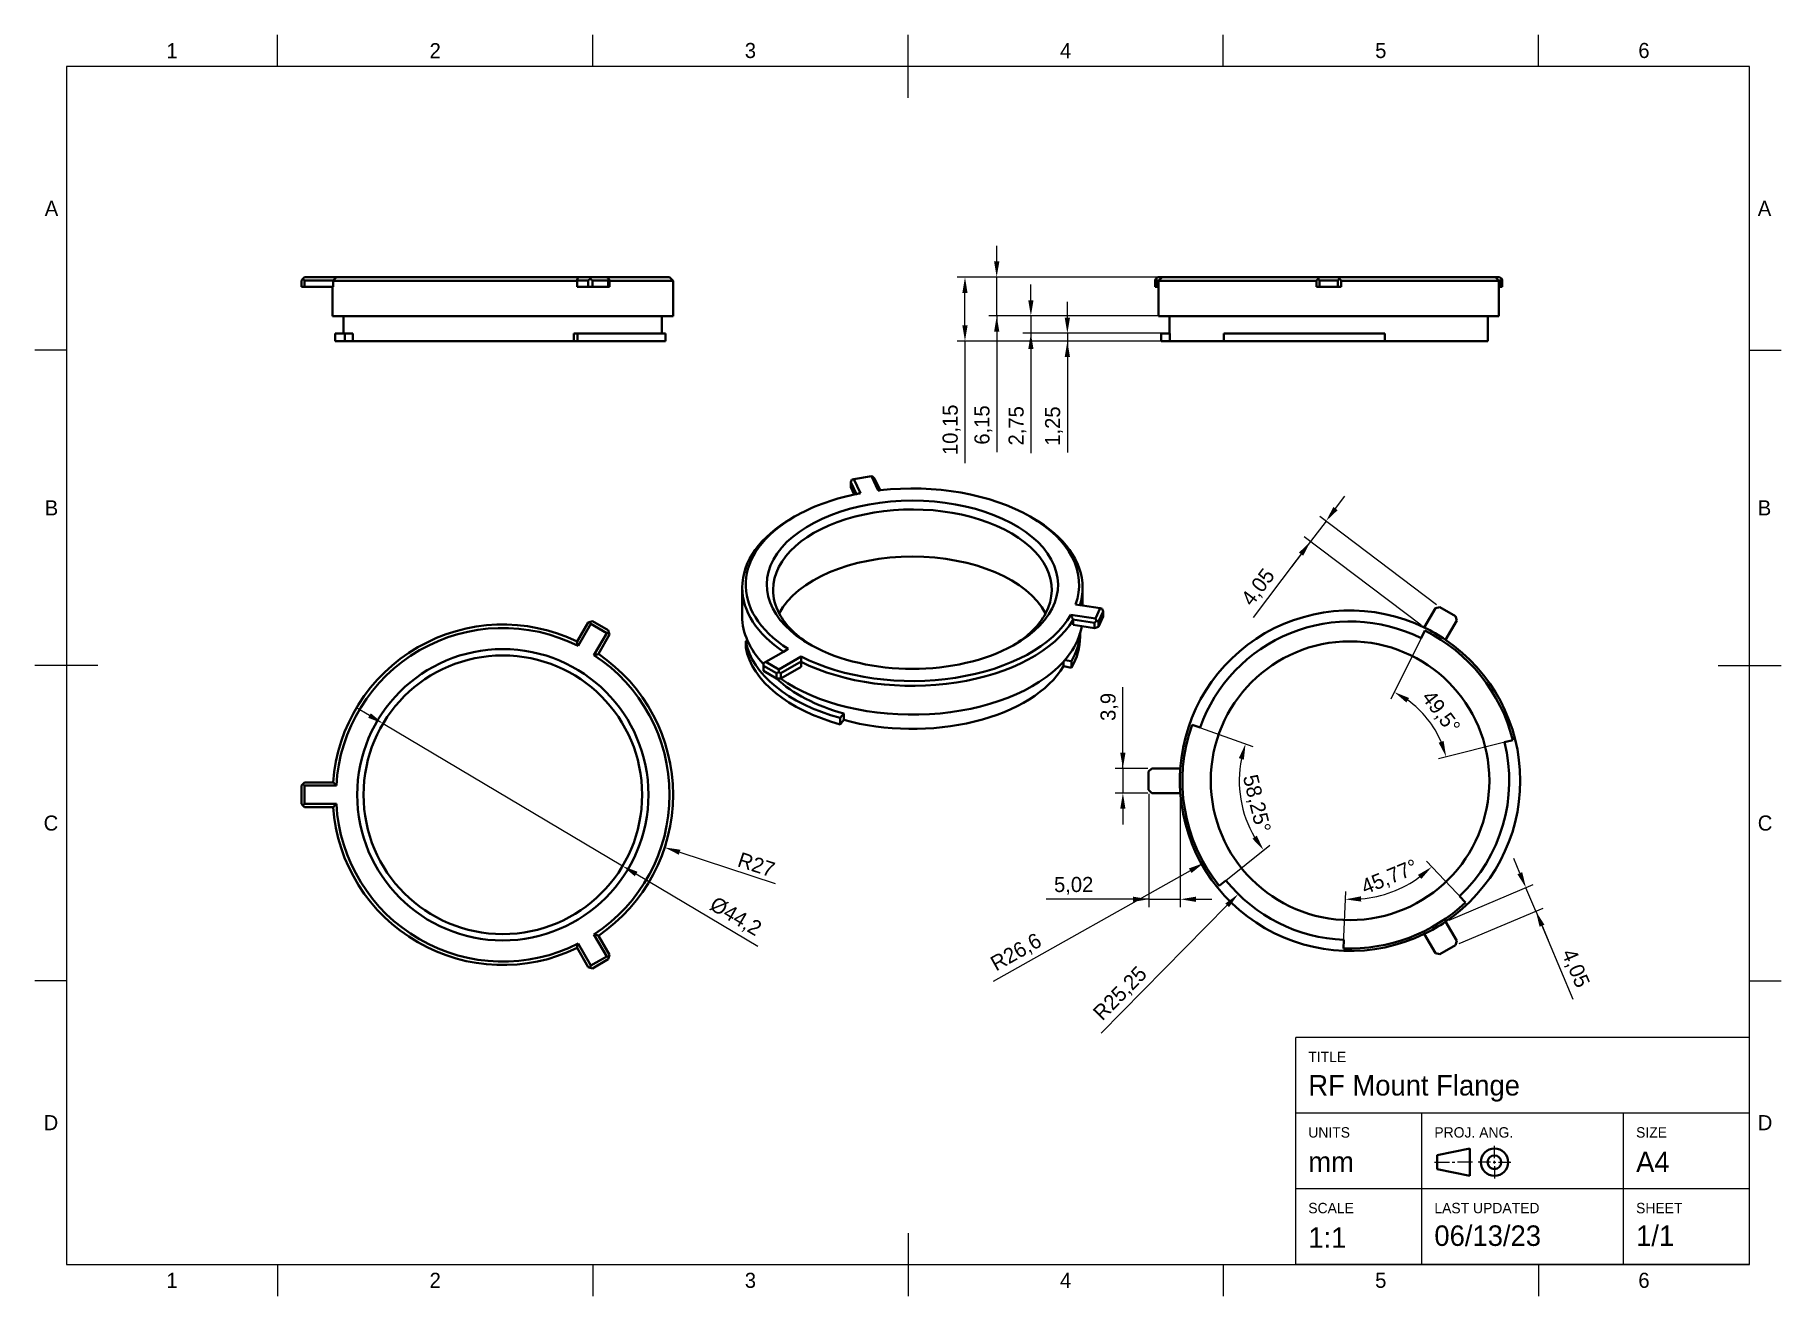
# Model space of a CAD drawing. Header units: millimetres. Extents: x 15 to 292, y 5 to 205.
import ezdxf

# ---------------------------------------------------------------- set-up
doc = ezdxf.new("R2010")
doc.units = ezdxf.units.MM
for name, color, linetype in [('Annotations', 7, 'Continuous'), ('Border', 7, 'Continuous'), ('Geometries', 7, 'Continuous')]:
    doc.layers.add(name, color=color, linetype=linetype)
doc.styles.add('Shapr0', font='txt', dxfattribs={"height": 2.3925})
doc.styles.add('Shapr1', font='txt', dxfattribs={"height": 2.3925})
doc.styles.add('Shapr3', font='txt', dxfattribs={"height": 2.3925})
doc.styles.add('Shapr4', font='txt', dxfattribs={"height": 2.3925})
doc.styles.add('Shapr6', font='txt', dxfattribs={"height": 2.3925})
doc.dimstyles.new('ISO-25', dxfattribs={"dimtxt": 2.5, "dimasz": 2.5, "dimexe": 1.25, "dimexo": 0.625, "dimtad": 1, "dimtxsty": 'Standard', "dimcen": 2.5, "dimadec": 0, "dimazin": 0, "dimtfac": 1, "dimtmove": 0, "dimatfit": 3, "dimfxl": 1, "dimarcsym": 0})

# ---------------------------------------------------------------- blocks, each defined once
blk = doc.blocks.new('*D2')
at = {"layer": 'Annotations', "color": 0, "linetype": 'Continuous', "lineweight": 15}
for p, q in [((68.08, 97.06), (65.93, 98.34)), ((70.23, 95.79), (108.22, 73.21)), ((110.37, 71.94), (129.68, 60.47))]:
    blk.add_line(p, q, dxfattribs=at)
at = {"layer": 'Annotations', "color": 0}
for points in [[(67.86, 96.71), (68.29, 97.42), (70.23, 95.79)], [(110.59, 72.29), (110.16, 71.58), (108.22, 73.21)]]:
    blk.add_solid(points, dxfattribs=at)
at = {"layer": 'Defpoints', "color": 0}
for p in [(70.23, 95.79), (108.22, 73.21)]:
    blk.add_point(p, dxfattribs=at)
at = {"layer": 'Annotations', "color": 0, "lineweight": 15, "insert": (126.09, 65.07), "char_height": 2.3925, "attachment_point": 5, "rotation": 329.286, "style": 'Shapr4'}
blk.add_mtext('\\A1;%%c44,2', dxfattribs=at)
blk = doc.blocks.new('*D3')
at = {"layer": 'Annotations', "color": 0, "linetype": 'Continuous', "lineweight": 15}
blk.add_line((117.28, 75.38), (132.45, 70.45), dxfattribs=at)
at = {"layer": 'Annotations', "color": 0}
blk.add_solid([(117.41, 75.78), (117.15, 74.99), (114.9, 76.15)], dxfattribs=at)
at = {"layer": 'Defpoints', "color": 0}
for p in [(89.22, 84.5), (114.9, 76.15)]:
    blk.add_point(p, dxfattribs=at)
at = {"layer": 'Annotations', "color": 0, "lineweight": 15, "insert": (129.45, 73.42), "char_height": 2.393, "attachment_point": 5, "rotation": 341.9944, "style": 'Shapr4'}
blk.add_mtext('\\A1;R27', dxfattribs=at)
blk = doc.blocks.new('*D4')
at = {"layer": 'Annotations', "color": 0, "linetype": 'Continuous', "lineweight": 15}
for p, q in [((191.68, 84.65), (191.68, 66.68)), ((196.7, 84.15), (196.7, 66.68)), ((191.68, 67.93), (175.44, 67.93)), ((189.18, 67.93), (186.68, 67.93)), ((191.68, 67.93), (196.7, 67.93)), ((199.2, 67.93), (201.7, 67.93))]:
    blk.add_line(p, q, dxfattribs=at)
at = {"layer": 'Annotations', "color": 0}
for points in [[(189.18, 67.51), (189.18, 68.34), (191.68, 67.93)], [(199.2, 68.34), (199.2, 67.51), (196.7, 67.93)]]:
    blk.add_solid(points, dxfattribs=at)
at = {"layer": 'Defpoints', "color": 0}
for p in [(191.68, 85.27), (196.7, 84.77), (196.7, 67.93)]:
    blk.add_point(p, dxfattribs=at)
at = {"layer": 'Annotations', "color": 0, "lineweight": 15, "insert": (179.78, 70.05), "char_height": 2.393, "attachment_point": 5, "style": 'Shapr6'}
blk.add_mtext('\\A1;5,02', dxfattribs=at)
blk = doc.blocks.new('*D5')
at = {"layer": 'Annotations', "color": 0, "linetype": 'Continuous', "lineweight": 15}
for p, q in [((250.55, 72.07), (249.58, 74.37)), ((239.36, 64.62), (252.68, 70.25)), ((253.1, 66.03), (251.53, 69.76)), ((240.93, 60.89), (254.25, 66.52)), ((253.1, 66.03), (258.99, 52.09)), ((254.08, 63.73), (255.05, 61.43))]:
    blk.add_line(p, q, dxfattribs=at)
at = {"layer": 'Annotations', "color": 0}
for points in [[(250.17, 71.9), (250.94, 72.23), (251.53, 69.76)], [(254.46, 63.89), (253.69, 63.57), (253.1, 66.03)]]:
    blk.add_solid(points, dxfattribs=at)
at = {"layer": 'Defpoints', "color": 0}
for p in [(251.53, 69.76), (238.78, 64.38), (240.36, 60.65)]:
    blk.add_point(p, dxfattribs=at)
at = {"layer": 'Annotations', "color": 0, "lineweight": 15, "insert": (259.26, 56.92), "char_height": 2.393, "attachment_point": 5, "rotation": 292.911, "style": 'Shapr6'}
blk.add_mtext('\\A1;4,05', dxfattribs=at)
blk = doc.blocks.new('*D6')
at = {"layer": 'Annotations', "color": 0, "linetype": 'Continuous', "lineweight": 15}
for p, q in [((221.31, 129.88), (222.82, 131.88)), ((219.81, 127.89), (217.36, 124.66)), ((237.35, 114.63), (218.81, 128.64)), ((217.36, 124.66), (208.24, 112.59)), ((234.9, 111.4), (216.37, 125.41)), ((215.86, 122.66), (214.35, 120.67))]:
    blk.add_line(p, q, dxfattribs=at)
at = {"layer": 'Annotations', "color": 0}
for points in [[(220.98, 130.14), (221.65, 129.63), (219.81, 127.89)], [(216.19, 122.41), (215.52, 122.91), (217.36, 124.66)]]:
    blk.add_solid(points, dxfattribs=at)
at = {"layer": 'Defpoints', "color": 0}
for p in [(217.36, 124.66), (237.85, 114.25), (235.4, 111.02)]:
    blk.add_point(p, dxfattribs=at)
at = {"layer": 'Annotations', "color": 0, "lineweight": 15, "insert": (209.16, 117.33), "char_height": 2.393, "attachment_point": 5, "rotation": 52.911, "style": 'Shapr6'}
blk.add_mtext('\\A1;4,05', dxfattribs=at)
blk = doc.blocks.new('*D7')
at = {"layer": 'Annotations', "color": 0, "linetype": 'Continuous', "lineweight": 15}
blk.add_line((204.14, 66.97), (184.12, 46.68), dxfattribs=at)
at = {"layer": 'Annotations', "color": 0}
blk.add_solid([(204.43, 66.68), (203.84, 67.26), (205.89, 68.75)], dxfattribs=at)
at = {"layer": 'Defpoints', "color": 0}
for p in [(223.63, 86.72), (205.89, 68.75)]:
    blk.add_point(p, dxfattribs=at)
at = {"layer": 'Annotations', "color": 0, "lineweight": 15, "insert": (187.26, 52.89), "char_height": 2.393, "attachment_point": 5, "rotation": 45.3864, "style": 'Shapr6'}
blk.add_mtext('\\A1;R25,25', dxfattribs=at)
blk = doc.blocks.new('*D8')
at = {"layer": 'Annotations', "color": 0, "linetype": 'Continuous', "lineweight": 15}
blk.add_line((198.26, 72.46), (166.99, 54.86), dxfattribs=at)
at = {"layer": 'Annotations', "color": 0}
blk.add_solid([(198.47, 72.09), (198.06, 72.82), (200.44, 73.68)], dxfattribs=at)
at = {"layer": 'Defpoints', "color": 0}
for p in [(223.63, 86.72), (200.44, 73.68)]:
    blk.add_point(p, dxfattribs=at)
at = {"layer": 'Annotations', "color": 0, "lineweight": 15, "insert": (170.72, 59.4), "char_height": 2.393, "attachment_point": 5, "rotation": 29.361, "style": 'Shapr6'}
blk.add_mtext('\\A1;R26,6', dxfattribs=at)
blk = doc.blocks.new('*D9')
at = {"layer": 'Annotations', "color": 0, "linetype": 'Continuous', "lineweight": 15}
for p, q in [((187.59, 88.67), (187.59, 101.58)), ((187.59, 91.17), (187.59, 93.67)), ((191.55, 88.67), (186.34, 88.67)), ((187.59, 88.67), (187.59, 84.77)), ((191.55, 84.77), (186.34, 84.77)), ((187.59, 82.27), (187.59, 79.77))]:
    blk.add_line(p, q, dxfattribs=at)
at = {"layer": 'Annotations', "color": 0}
for points in [[(187.17, 91.17), (188, 91.17), (187.59, 88.67)], [(188, 82.27), (187.17, 82.27), (187.59, 84.77)]]:
    blk.add_solid(points, dxfattribs=at)
at = {"layer": 'Defpoints', "color": 0}
for p in [(192.18, 88.67), (187.59, 84.77), (192.18, 84.77)]:
    blk.add_point(p, dxfattribs=at)
at = {"layer": 'Annotations', "color": 0, "lineweight": 15, "insert": (185.46, 98.43), "char_height": 2.393, "attachment_point": 5, "rotation": 90, "style": 'Shapr6'}
blk.add_mtext('\\A1;3,9', dxfattribs=at)
blk = doc.blocks.new('*D10')
at = {"layer": 'Annotations', "color": 0, "linetype": 'Continuous', "lineweight": 15}
for p, q in [((178.78, 160.18), (178.78, 162.68)), ((193.03, 157.68), (177.53, 157.68)), ((193.03, 156.43), (177.53, 156.43)), ((178.78, 157.68), (178.78, 156.43)), ((178.78, 156.43), (178.78, 138.8)), ((178.78, 153.93), (178.78, 151.43))]:
    blk.add_line(p, q, dxfattribs=at)
at = {"layer": 'Annotations', "color": 0}
for points in [[(178.36, 160.18), (179.2, 160.18), (178.78, 157.68)], [(179.2, 153.93), (178.36, 153.93), (178.78, 156.43)]]:
    blk.add_solid(points, dxfattribs=at)
at = {"layer": 'Defpoints', "color": 0}
for p in [(178.78, 156.43), (193.65, 157.68), (193.65, 156.43)]:
    blk.add_point(p, dxfattribs=at)
at = {"layer": 'Annotations', "color": 0, "lineweight": 15, "insert": (176.66, 142.97), "char_height": 2.393, "attachment_point": 5, "rotation": 90, "style": 'Shapr3'}
blk.add_mtext('\\A1;1,25', dxfattribs=at)
blk = doc.blocks.new('*D11')
at = {"layer": 'Annotations', "color": 0, "linetype": 'Continuous', "lineweight": 15}
for p, q in [((172.99, 162.93), (172.99, 165.43)), ((194.38, 160.43), (171.74, 160.43)), ((172.99, 160.43), (172.99, 157.68)), ((194.38, 157.68), (171.74, 157.68)), ((172.99, 157.68), (172.99, 138.66)), ((172.99, 155.18), (172.99, 152.68))]:
    blk.add_line(p, q, dxfattribs=at)
at = {"layer": 'Annotations', "color": 0}
for points in [[(172.58, 162.93), (173.41, 162.93), (172.99, 160.43)], [(173.41, 155.18), (172.58, 155.18), (172.99, 157.68)]]:
    blk.add_solid(points, dxfattribs=at)
at = {"layer": 'Defpoints', "color": 0}
for p in [(195, 160.43), (172.99, 157.68), (195, 157.68)]:
    blk.add_point(p, dxfattribs=at)
at = {"layer": 'Annotations', "color": 0, "lineweight": 15, "insert": (170.87, 143.01), "char_height": 2.393, "attachment_point": 5, "rotation": 90, "style": 'Shapr3'}
blk.add_mtext('\\A1;2,75', dxfattribs=at)
blk = doc.blocks.new('*D12')
at = {"layer": 'Annotations', "color": 0, "linetype": 'Continuous', "lineweight": 15}
for p, q in [((167.57, 169.07), (167.57, 171.57)), ((193.18, 166.57), (166.32, 166.57)), ((167.57, 160.43), (167.57, 166.57)), ((194.38, 160.43), (166.32, 160.43)), ((167.57, 160.43), (167.57, 138.85)), ((167.57, 157.93), (167.57, 155.43))]:
    blk.add_line(p, q, dxfattribs=at)
at = {"layer": 'Annotations', "color": 0}
for points in [[(167.16, 169.07), (167.99, 169.07), (167.57, 166.57)], [(167.99, 157.93), (167.16, 157.93), (167.57, 160.43)]]:
    blk.add_solid(points, dxfattribs=at)
at = {"layer": 'Defpoints', "color": 0}
for p in [(167.57, 166.57), (193.8, 166.57), (195, 160.43)]:
    blk.add_point(p, dxfattribs=at)
at = {"layer": 'Annotations', "color": 0, "lineweight": 15, "insert": (165.45, 143.14), "char_height": 2.393, "attachment_point": 5, "rotation": 90, "style": 'Shapr3'}
blk.add_mtext('\\A1;6,15', dxfattribs=at)
blk = doc.blocks.new('*D13')
at = {"layer": 'Annotations', "color": 0, "linetype": 'Continuous', "lineweight": 15}
for p, q in [((193.18, 166.57), (161.29, 166.57)), ((162.54, 158.93), (162.54, 164.07)), ((194.39, 156.43), (161.29, 156.43)), ((162.54, 156.43), (162.54, 137.07))]:
    blk.add_line(p, q, dxfattribs=at)
at = {"layer": 'Annotations', "color": 0}
for points in [[(162.95, 164.07), (162.12, 164.07), (162.54, 166.57)], [(162.12, 158.93), (162.95, 158.93), (162.54, 156.43)]]:
    blk.add_solid(points, dxfattribs=at)
at = {"layer": 'Defpoints', "color": 0}
for p in [(162.54, 166.57), (193.8, 166.57), (195.02, 156.43)]:
    blk.add_point(p, dxfattribs=at)
at = {"layer": 'Annotations', "color": 0, "lineweight": 15, "insert": (160.41, 142.38), "char_height": 2.393, "attachment_point": 5, "rotation": 90, "style": 'Shapr3'}
blk.add_mtext('\\A1;10,15', dxfattribs=at)
blk = doc.blocks.new('*D14')
at = {"layer": 'Annotations', "color": 0, "linetype": 'Continuous', "lineweight": 15}
for p, q in [((241.51, 67.88), (235.73, 73.97)), ((222.6, 60.77), (222.93, 69.16))]:
    blk.add_line(p, q, dxfattribs=at)
blk.add_arc((223.63, 86.72), 18.83, 275.3455, 305.8859, dxfattribs=at)
at = {"layer": 'Annotations', "color": 0}
for points in [[(234.93, 71.15), (234.4, 71.79), (236.59, 73.07)], [(225.37, 68.4), (225.39, 67.56), (222.88, 67.91)]]:
    blk.add_solid(points, dxfattribs=at)
at = {"layer": 'Defpoints', "color": 0}
for p in [(223.63, 86.72), (227.86, 68.38), (241.94, 67.43), (222.57, 60.14)]:
    blk.add_point(p, dxfattribs=at)
at = {"layer": 'Annotations', "color": 0, "lineweight": 15, "insert": (229.95, 71.32), "char_height": 2.3925, "attachment_point": 5, "rotation": 22.3107, "style": 'Shapr6'}
blk.add_mtext('\\A1;45,77%%d', dxfattribs=at)
blk = doc.blocks.new('*D15')
at = {"layer": 'Annotations', "color": 0, "linetype": 'Continuous', "lineweight": 15}
for p, q in [((235.22, 109.97), (230.08, 99.67)), ((248.83, 93.01), (237.66, 90.22))]:
    blk.add_line(p, q, dxfattribs=at)
blk.add_arc((223.63, 86.72), 15.71, 23.1263, 54.3737, dxfattribs=at)
at = {"layer": 'Annotations', "color": 0}
for points in [[(232.99, 99.85), (232.56, 99.14), (230.64, 100.79)], [(237.68, 92.76), (238.47, 93.03), (238.87, 90.52)]]:
    blk.add_solid(points, dxfattribs=at)
at = {"layer": 'Defpoints', "color": 0}
for p in [(235.5, 110.53), (234.34, 98.21), (249.44, 93.16), (223.63, 86.72)]:
    blk.add_point(p, dxfattribs=at)
at = {"layer": 'Annotations', "color": 0, "lineweight": 15, "insert": (237.91, 97.5), "char_height": 2.3925, "attachment_point": 5, "rotation": 307.0394, "style": 'Shapr6'}
blk.add_mtext('\\A1;49,5%%d', dxfattribs=at)
blk = doc.blocks.new('*D16')
at = {"layer": 'Annotations', "color": 0, "linetype": 'Continuous', "lineweight": 15}
for p, q in [((199.14, 95.39), (208.22, 92.18)), ((203.37, 70.47), (210.88, 76.5))]:
    blk.add_line(p, q, dxfattribs=at)
blk.add_arc((223.63, 86.72), 17.59, 168.6498, 210.6002, dxfattribs=at)
at = {"layer": 'Annotations', "color": 0}
for points in [[(206.78, 90.08), (205.98, 90.3), (207.05, 92.6)], [(208.14, 77.53), (208.83, 78.01), (209.91, 75.71)]]:
    blk.add_solid(points, dxfattribs=at)
at = {"layer": 'Defpoints', "color": 0}
for p in [(198.55, 95.6), (206.04, 86.75), (223.63, 86.72), (202.88, 70.07)]:
    blk.add_point(p, dxfattribs=at)
at = {"layer": 'Annotations', "color": 0, "lineweight": 15, "insert": (208.66, 83.07), "char_height": 2.3925, "attachment_point": 5, "rotation": 283.7237, "style": 'Shapr6'}
blk.add_mtext('\\A1;58,25%%d', dxfattribs=at)
blk = doc.blocks.new('*U17')
at = {"layer": 'Border', "linetype": 'Continuous', "lineweight": 15}
for p, q in [((287, 46), (215, 46)), ((215, 10), (215, 46)), ((287, 10), (287, 46)), ((287, 34), (215, 34)), ((235, 10), (235, 34)), ((267, 10), (267, 34)), ((246.53, 26.88), (246.53, 28.83)), ((237, 26.23), (239.38, 26.23)), ((239.82, 26.23), (240.25, 26.23)), ((243.07, 26.23), (240.68, 26.23)), ((245.88, 26.23), (243.93, 26.23)), ((246.32, 26.23), (246.75, 26.23)), ((246.53, 26.02), (246.53, 26.45)), ((246.53, 25.58), (246.53, 23.63)), ((247.18, 26.23), (249.13, 26.23)), ((287, 22), (215, 22)), ((287, 10), (215, 10))]:
    blk.add_line(p, q, dxfattribs=at)
at = {"layer": 'Border', "linetype": 'Continuous', "lineweight": 40}
for p, q in [((237.43, 27.32), (242.63, 28.4)), ((242.63, 28.4), (242.63, 24.07)), ((237.43, 27.32), (237.43, 25.15)), ((237.43, 25.15), (242.63, 24.07))]:
    blk.add_line(p, q, dxfattribs=at)
for radius in [2.17, 1.08]:
    blk.add_circle((246.53, 26.23), radius, dxfattribs=at)

msp = doc.modelspace()

# ---------------------------------------------------------------- linework, layer by layer
at = {"layer": 'Border', "linetype": 'Continuous', "lineweight": 15}
for p, q in [((53.5, 200), (53.5, 205)), ((103.5, 200), (103.5, 205)), ((153.5, 195), (153.5, 205)), ((203.5, 200), (203.5, 205)), ((253.5, 200), (253.5, 205)), ((287, 200), (20, 200)), ((20, 200), (20, 10)), ((287, 10), (287, 200)), ((20, 155), (15, 155)), ((287, 155), (292, 155)), ((25, 105), (15, 105)), ((282, 105), (292, 105)), ((20, 55), (15, 55)), ((287, 55), (292, 55)), ((153.5, 15), (153.5, 5)), ((20, 10), (287, 10)), ((53.5, 10), (53.5, 5)), ((103.5, 10), (103.5, 5)), ((203.5, 10), (203.5, 5)), ((253.5, 10), (253.5, 5))]:
    msp.add_line(p, q, dxfattribs=at)
at = {"layer": 'Geometries', "linetype": 'Continuous', "lineweight": 40}
for p, q in [((57.525, 166.325), (57.275, 166.075)), ((57.525, 166.325), (57.775, 166.575)), ((57.775, 166.075), (57.525, 166.325)), ((57.775, 166.575), (62.815, 166.575)), ((62.815, 166.575), (101.174, 166.575)), ((101.026, 166.2), (100.976, 166.075)), ((101.174, 166.575), (103.194, 166.575)), ((103.103, 166.325), (102.761, 166.075)), ((103.194, 166.575), (103.103, 166.325)), ((103.444, 166.075), (103.103, 166.325)), ((103.194, 166.575), (105.706, 166.575)), ((105.706, 166.575), (106.047, 166.325)), ((105.706, 166.575), (115.675, 166.575)), ((106.047, 166.325), (105.956, 166.075)), ((106.139, 166.075), (106.047, 166.325)), ((116.225, 166.025), (115.675, 166.575)), ((192.813, 166.325), (192.722, 166.075)), ((193.155, 166.575), (192.813, 166.325)), ((192.905, 166.075), (192.813, 166.325)), ((193.155, 166.575), (193.8, 166.575)), ((193.8, 166.575), (193.3, 166.075)), ((193.8, 166.575), (218.8, 166.575)), ((218.55, 166.325), (218.3, 166.075)), ((218.55, 166.325), (218.8, 166.575)), ((218.8, 166.075), (218.55, 166.325)), ((218.8, 166.575), (221.7, 166.575)), ((221.95, 166.325), (221.7, 166.575)), ((221.7, 166.575), (246.7, 166.575)), ((221.95, 166.325), (221.7, 166.075)), ((222.2, 166.075), (221.95, 166.325)), ((247.2, 166.075), (246.7, 166.575)), ((246.7, 166.575), (247.345, 166.575)), ((247.345, 166.575), (247.687, 166.325)), ((247.687, 166.325), (247.595, 166.075)), ((247.778, 166.075), (247.687, 166.325)), ((57.275, 165.075), (57.275, 166.075)), ((57.775, 165.075), (57.275, 165.075)), ((62.346, 166.075), (57.775, 166.075)), ((57.775, 166.075), (57.775, 165.075)), ((57.775, 165.075), (62.225, 165.075)), ((62.225, 160.425), (62.225, 165.075)), ((62.225, 165.075), (62.296, 165.075)), ((62.296, 166.025), (62.346, 166.075)), ((62.296, 166.025), (62.296, 165.075)), ((101.001, 166.025), (62.296, 166.025)), ((100.976, 166.075), (101.001, 166.025)), ((102.761, 166.075), (100.976, 166.075)), ((101.001, 166.025), (101.001, 165.075)), ((102.761, 165.075), (101.001, 165.075)), ((102.761, 165.075), (102.761, 166.075)), ((103.444, 165.075), (102.761, 165.075)), ((105.956, 166.075), (103.444, 166.075)), ((103.444, 166.075), (103.444, 165.075)), ((103.444, 165.075), (105.956, 165.075)), ((105.956, 165.075), (105.956, 166.075)), ((106.139, 165.075), (105.956, 165.075)), ((106.139, 166.075), (106.139, 166.025)), ((106.139, 166.025), (106.139, 165.075)), ((116.225, 166.025), (106.139, 166.025)), ((116.225, 160.425), (116.225, 166.025)), ((192.722, 165.075), (192.722, 166.075)), ((192.905, 165.075), (192.722, 165.075)), ((192.905, 166.075), (192.905, 165.075)), ((193.3, 166.075), (192.905, 166.075)), ((192.905, 165.075), (193.25, 165.075)), ((193.3, 166.075), (193.25, 166.025)), ((193.25, 166.025), (193.25, 165.075)), ((218.3, 166.025), (193.25, 166.025)), ((193.25, 160.425), (193.25, 165.075)), ((218.3, 166.025), (218.3, 166.075)), ((218.3, 165.075), (218.3, 166.025)), ((218.8, 165.075), (218.3, 165.075)), ((221.7, 166.075), (218.8, 166.075)), ((218.8, 166.075), (218.8, 165.075)), ((218.8, 165.075), (221.7, 165.075)), ((221.7, 165.075), (221.7, 166.075)), ((222.2, 165.075), (221.7, 165.075)), ((222.2, 166.075), (222.2, 166.025)), ((247.25, 166.025), (222.2, 166.025)), ((222.2, 166.025), (222.2, 165.075)), ((247.25, 166.025), (247.2, 166.075)), ((247.595, 166.075), (247.2, 166.075)), ((247.25, 165.075), (247.25, 166.025)), ((247.25, 160.425), (247.25, 165.075)), ((247.595, 165.075), (247.25, 165.075)), ((247.595, 165.075), (247.595, 166.075)), ((247.778, 165.075), (247.595, 165.075)), ((247.778, 166.075), (247.778, 165.075)), ((63.975, 160.425), (62.225, 160.425)), ((63.975, 160.425), (63.975, 157.675)), ((114.475, 160.425), (63.975, 160.425)), ((114.475, 160.425), (114.475, 157.675)), ((116.225, 160.425), (114.475, 160.425)), ((195, 160.425), (193.25, 160.425)), ((245.5, 160.425), (195, 160.425)), ((195, 160.425), (195, 157.675)), ((245.5, 160.425), (245.5, 156.425)), ((247.25, 160.425), (245.5, 160.425)), ((62.625, 157.675), (62.625, 156.425)), ((63.975, 157.675), (62.625, 157.675)), ((64.151, 156.425), (62.625, 156.425)), ((64.151, 157.675), (63.975, 157.675)), ((64.151, 157.675), (64.151, 156.425)), ((65.423, 157.675), (64.151, 157.675)), ((65.423, 156.425), (64.151, 156.425)), ((65.423, 157.675), (65.423, 156.425)), ((100.491, 156.425), (65.423, 156.425)), ((100.491, 157.675), (101.094, 157.675)), ((100.491, 157.675), (100.491, 156.425)), ((100.491, 156.425), (101.094, 156.425)), ((101.094, 157.675), (101.094, 156.425)), ((114.475, 157.675), (101.094, 157.675)), ((115.035, 156.425), (101.094, 156.425)), ((115.035, 157.675), (114.475, 157.675)), ((115.035, 157.675), (115.035, 156.425)), ((193.671, 157.675), (193.65, 157.675)), ((193.65, 157.675), (193.65, 156.425)), ((193.671, 156.425), (193.65, 156.425)), ((193.671, 157.675), (193.671, 156.425)), ((195, 157.675), (193.671, 157.675)), ((195.02, 156.425), (193.671, 156.425)), ((195.02, 157.675), (195, 157.675)), ((195.02, 157.675), (195.02, 156.425)), ((203.6, 156.425), (195.02, 156.425)), ((203.6, 157.675), (203.6, 156.425)), ((229.129, 157.675), (203.6, 157.675)), ((229.129, 156.425), (203.6, 156.425)), ((229.129, 157.675), (229.129, 156.425)), ((245.5, 156.425), (229.129, 156.425)), ((144.433, 134.09), (144.609, 134.471)), ((144.433, 134.09), (144.433, 133.273)), ((145.313, 132.192), (144.433, 134.09)), ((144.433, 133.273), (144.968, 132.119)), ((144.916, 134.573), (144.609, 134.471)), ((147.717, 135.006), (144.916, 134.573)), ((144.916, 134.573), (145.961, 132.32)), ((148.762, 132.753), (147.717, 135.006)), ((147.717, 135.006), (147.894, 134.979)), ((147.894, 134.979), (148.2, 134.673)), ((148.2, 134.673), (149.074, 132.79)), ((135.494, 128.607), (135.105, 128.382)), ((173.289, 128.382), (172.9, 128.607)), ((127.197, 112.787), (127.197, 117.359)), ((181.197, 114.498), (181.197, 117.359)), ((180.76, 114.566), (180.083, 114.671)), ((181.197, 114.498), (180.76, 114.566)), ((183.985, 114.067), (181.197, 114.498)), ((183.234, 112.45), (183.985, 114.067)), ((184.468, 113.584), (183.717, 111.967)), ((183.985, 114.067), (184.291, 113.965)), ((184.291, 113.965), (184.468, 113.584)), ((184.468, 112.767), (184.468, 113.584)), ((237.163, 114.069), (235.403, 111.021)), ((237.846, 114.252), (237.163, 114.069)), ((237.846, 114.252), (240.358, 112.802)), ((101.001, 108.797), (102.761, 111.845)), ((103.194, 111.595), (101.174, 108.097)), ((102.761, 111.845), (103.103, 111.937)), ((103.103, 111.937), (103.444, 112.028)), ((103.194, 111.595), (103.103, 111.937)), ((105.706, 110.145), (103.194, 111.595)), ((103.444, 112.028), (105.956, 110.578)), ((179.332, 113.053), (183.234, 112.45)), ((183.105, 111.762), (179.656, 112.296)), ((179.656, 112.296), (179.704, 112.248)), ((179.704, 112.248), (179.704, 111.472)), ((181.068, 111.261), (179.704, 111.472)), ((183.105, 110.946), (181.068, 111.261)), ((183.411, 112.069), (183.105, 111.762)), ((183.105, 110.946), (183.105, 111.762)), ((183.717, 111.15), (183.105, 110.946)), ((183.234, 112.45), (183.411, 112.069)), ((183.717, 111.967), (183.411, 112.069)), ((183.717, 111.15), (184.468, 112.767)), ((183.717, 111.967), (183.717, 111.15)), ((240.541, 112.119), (238.78, 109.071)), ((240.541, 112.119), (240.358, 112.802)), ((100.976, 108.753), (101.001, 108.797)), ((103.686, 106.647), (105.706, 110.145)), ((106.139, 109.895), (104.378, 106.847)), ((105.706, 110.145), (106.047, 110.237)), ((105.956, 110.578), (106.047, 110.237)), ((106.047, 110.237), (106.139, 109.895)), ((128.055, 108.889), (127.755, 108.87)), ((127.755, 108.87), (127.755, 107.849)), ((180.797, 109.521), (180.797, 110.114)), ((234.893, 109.321), (235.496, 110.529)), ((104.378, 106.847), (104.353, 106.803)), ((130.58, 105.357), (130.933, 105.561)), ((130.58, 105.232), (130.58, 105.357)), ((133.744, 107.183), (130.933, 105.561)), ((130.933, 105.561), (132.984, 104.377)), ((132.984, 104.377), (136.548, 106.434)), ((136.569, 105.631), (133.338, 103.765)), ((134.497, 107.618), (133.744, 107.183)), ((136.534, 105.569), (136.569, 105.631)), ((136.534, 105.569), (136.534, 104.794)), ((178.142, 105.584), (178.142, 104.895)), ((178.392, 105.868), (179.423, 105.669)), ((179.423, 105.669), (179.423, 104.648)), ((130.58, 104.949), (130.58, 105.232)), ((132.63, 103.765), (130.58, 104.949)), ((130.58, 104.949), (130.58, 104.132)), ((130.58, 104.132), (132.63, 102.948)), ((132.984, 103.969), (132.63, 103.765)), ((132.63, 102.948), (132.63, 103.765)), ((132.643, 102.948), (132.63, 102.948)), ((133.255, 102.948), (132.643, 102.948)), ((132.984, 103.969), (132.984, 104.377)), ((133.338, 103.765), (132.984, 103.969)), ((133.338, 102.948), (133.255, 102.948)), ((133.338, 102.948), (136.534, 104.794)), ((133.338, 103.765), (133.338, 102.948)), ((178.142, 104.895), (179.423, 104.648)), ((143.327, 97.384), (142.746, 96.68)), ((143.327, 97.384), (143.327, 96.363)), ((142.746, 96.68), (142.746, 95.659)), ((143.327, 96.363), (142.746, 95.659)), ((199.825, 95.153), (198.553, 95.603)), ((248.127, 92.832), (249.437, 93.159)), ((192.177, 88.674), (191.677, 88.174)), ((192.177, 88.674), (196.697, 88.674)), ((57.275, 85.95), (57.525, 86.2)), ((57.275, 83.05), (57.275, 85.95)), ((57.525, 86.2), (57.775, 86.45)), ((57.525, 86.2), (57.775, 85.95)), ((57.775, 86.45), (62.296, 86.45)), ((62.815, 85.95), (57.775, 85.95)), ((57.775, 85.95), (57.775, 83.05)), ((62.296, 86.45), (62.346, 86.45)), ((191.677, 85.274), (191.677, 88.174)), ((191.677, 85.274), (192.177, 84.774)), ((192.177, 84.774), (196.697, 84.774)), ((57.525, 82.8), (57.275, 83.05)), ((57.525, 82.8), (57.775, 83.05)), ((57.775, 82.55), (57.525, 82.8)), ((57.775, 83.05), (62.815, 83.05)), ((62.296, 82.55), (57.775, 82.55)), ((62.346, 82.55), (62.296, 82.55)), ((203.935, 70.919), (202.882, 70.074)), ((241.008, 68.408), (241.937, 67.429)), ((240.541, 61.328), (238.78, 64.377)), ((105.706, 58.855), (103.686, 62.353)), ((104.353, 62.197), (104.378, 62.153)), ((104.378, 62.153), (106.139, 59.105)), ((222.627, 61.494), (222.574, 60.145)), ((237.163, 59.378), (235.403, 62.427)), ((240.358, 60.645), (240.541, 61.328)), ((101.001, 60.203), (100.976, 60.247)), ((102.761, 57.155), (101.001, 60.203)), ((101.174, 60.903), (103.194, 57.405)), ((103.194, 57.405), (105.706, 58.855)), ((105.956, 58.422), (103.444, 56.972)), ((105.706, 58.855), (106.047, 58.763)), ((106.047, 58.763), (105.956, 58.422)), ((106.139, 59.105), (106.047, 58.763)), ((237.163, 59.378), (237.846, 59.195)), ((240.358, 60.645), (237.846, 59.195)), ((103.103, 57.063), (102.761, 57.155)), ((103.194, 57.405), (103.103, 57.063)), ((103.444, 56.972), (103.103, 57.063))]:
    msp.add_line(p, q, dxfattribs=at)
at = {"layer": 'Geometries', "linetype": 'Continuous', "lineweight": 40, "flags": 128}
for points in [[(62.346, 166.075), (62.462, 166.2), (62.579, 166.325), (62.697, 166.45), (62.815, 166.575)], [(101.174, 166.575), (101.125, 166.45), (101.076, 166.325), (101.026, 166.2)], [(179.332, 113.053), (179.414, 112.864), (179.495, 112.675), (179.576, 112.486), (179.656, 112.296)], [(100.976, 108.753), (101.026, 108.589), (101.076, 108.426), (101.125, 108.261), (101.174, 108.097)], [(103.686, 106.647), (103.853, 106.687), (104.02, 106.726), (104.187, 106.765), (104.353, 106.803)], [(136.569, 105.631), (136.563, 105.832), (136.558, 106.033), (136.553, 106.234), (136.548, 106.434)], [(62.815, 85.95), (62.697, 86.075), (62.579, 86.2), (62.462, 86.325), (62.346, 86.45)], [(62.346, 82.55), (62.462, 82.675), (62.579, 82.8), (62.697, 82.925), (62.815, 83.05)], [(104.353, 62.197), (104.187, 62.235), (104.02, 62.274), (103.853, 62.313), (103.686, 62.353)], [(101.174, 60.903), (101.125, 60.739), (101.076, 60.574), (101.026, 60.411), (100.976, 60.247)]]:
    msp.add_lwpolyline(points, dxfattribs=at)
at = {"layer": 'Geometries', "linetype": 'Continuous', "lineweight": 40}
for centre, radius in [((223.627, 86.724), 22.1), ((89.225, 84.5), 23.1), ((89.225, 84.5), 22.1)]:
    msp.add_circle(centre, radius, dxfattribs=at)
for centre, radius, start, end in [((223.627, 86.724), 27, 64.14163, 175.85837), ((89.225, 84.5), 27, 64.14163, 175.85837), ((89.225, 84.5), 26.45, 63.14255, 176.85745), ((223.627, 86.724), 25.25, 63.5, 160.5), ((223.627, 86.724), 27, 55.85837, 64.14163), ((223.627, 86.724), 26.6, 14, 63.5), ((223.627, 86.724), 27, 304.14163, 55.85837), ((89.225, 84.5), 26.45, 303.14255, 56.85745), ((89.225, 84.5), 27, 304.14163, 55.85837), ((223.627, 86.724), 26.6, 160.5, 218.75), ((223.627, 86.724), 25.25, 313.5, 14), ((223.627, 86.724), 27, 175.85837, 184.14163), ((223.627, 86.724), 27, 184.14163, 295.85837), ((89.225, 84.5), 27, 184.14163, 295.85837), ((89.225, 84.5), 26.45, 183.14255, 296.85745), ((223.627, 86.724), 25.25, 218.75, 267.73139), ((223.627, 86.724), 26.6, 267.73139, 313.5), ((223.627, 86.724), 27, 295.85837, 304.14163)]:
    msp.add_arc(centre, radius, start, end, dxfattribs=at)
for centre, major_axis, start_param, end_param in [((154.197, 117.808), (-26.45, 0), 3.9269908, 4.9073338), ((154.197, 117.808), (23.1, 0), 5.4759009, 10.2320624), ((154.197, 116.992), (-22.1, 0), 2.8444791, 6.2831853), ((154.197, 117.808), (-26.45, 0), 5.0688111, 5.4977871), ((154.197, 117.808), (-26.45, 0), 5.0549192, 5.0688111), ((154.197, 117.808), (-26.45, 0), 5.0290363, 5.0549192), ((154.197, 117.808), (-26.45, 0), 4.9073338, 4.9193405), ((154.197, 117.808), (-26.45, 0), 5.4977871, 7.0137356), ((154.197, 117.359), (27, 0), 2.3561945, 3.1415927), ((154.197, 117.808), (-26.45, 0), 2.9346412, 3.9269908), ((154.197, 117.359), (27, 0), 0, 0.7853982), ((154.197, 109.521), (22.1, 0), 0.2971135, 2.8444791), ((154.197, 117.359), (27, 0), 3.1415927, 3.8528488), ((154.197, 116.992), (-22.1, 0), 0, 0.2971135), ((154.197, 117.359), (27, 0), 6.1030067, 6.2831853), ((154.197, 112.787), (27, 0), 3.1415927, 3.3943537), ((154.197, 116.992), (-22.1, 0), 0.2971135, 0.7630222), ((154.197, 117.359), (27, 0), 3.999276, 5.9491008), ((154.197, 117.808), (-26.45, 0), 0.8402461, 2.8249454), ((154.197, 116.992), (-22.1, 0), 2.3785705, 2.8444791), ((154.197, 112.787), (27, 0), 6.1108395, 6.1851547), ((154.197, 110.542), (26.6, 0), 3.2506757, 4.26733), ((154.197, 112.787), (27, 0), 3.3943537, 3.6475368), ((154.197, 117.808), (23.1, 0), 3.9488771, 5.4759009), ((154.197, 112.787), (27, 0), 5.8232742, 6.1081832), ((154.197, 110.542), (26.6, 0), 5.9602994, 6.2526585), ((154.197, 109.521), (26.6, 0), 5.9602994, 6.2831853), ((154.197, 112.787), (27, 0), 6.1081832, 6.1108395), ((154.197, 109.521), (26.6, 0), 3.2506757, 4.26733), ((154.197, 112.787), (27, 0), 3.8246382, 5.8028894), ((154.197, 112.787), (27, 0), 5.8028894, 5.8232742), ((154.197, 110.542), (25.25, 0), 3.6894726, 4.26733), ((154.197, 109.521), (25.25, 0), 4.26733, 5.9602994)]:
    msp.add_ellipse(centre, major_axis=major_axis, ratio=0.5773503, start_param=start_param, end_param=end_param, dxfattribs=at)

# ---------------------------------------------------------------- block references
msp.add_blockref('*U17', (0, 0))

# ---------------------------------------------------------------- texts
at = {"layer": 'Border', "linetype": 'Continuous', "lineweight": 15, "char_height": 2.393, "width": 2.3925, "style": 'Shapr0'}
for s, insert, attachment_point in [('1', (36.75, 201.304), 8), ('2', (78.5, 201.304), 8), ('3', (128.5, 201.304), 8), ('4', (178.5, 201.304), 8), ('5', (228.5, 201.304), 8), ('6', (270.25, 201.304), 8), ('A', (18.696, 177.5), 6), ('A', (288.304, 177.5), 4), ('B', (18.696, 130), 6), ('B', (288.304, 130), 4), ('C', (18.696, 80), 6), ('C', (288.304, 80), 4), ('D', (18.696, 32.5), 6), ('D', (288.304, 32.5), 4), ('1', (36.75, 8.696), 2), ('2', (78.5, 8.696), 2), ('3', (128.5, 8.696), 2), ('4', (178.5, 8.696), 2), ('5', (228.5, 8.696), 2), ('6', (270.25, 8.696), 2)]:
    msp.add_mtext(s, dxfattribs=dict(at, insert=insert, attachment_point=attachment_point))
at = {"layer": 'Border', "linetype": 'Continuous', "lineweight": 15, "attachment_point": 1, "style": 'Shapr1'}
for s, insert, char_height in [('TITLE', (217, 43.75), 1.65), ('RF Mount Flange', (217, 40.052), 3.25), ('UNITS', (217, 31.783), 1.65), ('PROJ. ANG.', (237, 31.783), 1.65), ('SIZE', (269, 31.783), 1.65), ('A4', (269, 27.9), 3.25), ('mm', (217, 27.9), 3.25), ('SCALE', (217, 19.783), 1.65), ('LAST UPDATED', (237, 19.783), 1.65), ('SHEET', (269, 19.783), 1.65), ('1:1', (217, 15.9), 3.25), ('06/13/23', (237, 16.204), 3.25), ('1/1', (269, 16.204), 3.25)]:
    msp.add_mtext(s, dxfattribs=dict(at, insert=insert, char_height=char_height))

# ---------------------------------------------------------------- dimensions: what is measured, and where the dimension line sits
at = {"layer": 'Annotations', "linetype": 'Continuous', "lineweight": 15}
for base, p1, p2, angle, override, picture, middle, dimtype in [((167.574, 166.575), (195, 160.425), (193.8, 166.575), 270, {"dimscale": 1, "dimgap": 0.7, "dimdec": 2, "dimlfac": 1, "dimrnd": 0.01, "dimzin": 8, "dimdsep": 44, "dimtxsty": 'Shapr3', "dimse1": 0, "dimse2": 0, "dimadec": 2, "dimtol": 0, "dimlim": 0, "dimtp": 0, "dimtm": 0, "dimtfac": 0.6, "dimtdec": 8, "dimfrac": 2, "dimtolj": 1, "dimlwd": 15, "dimlwe": 15}, '*D12', (167.574, 143.139), 160), ((162.538, 166.575), (195.02, 156.425), (193.8, 166.575), 270, {"dimscale": 1, "dimgap": 0.7, "dimdec": 2, "dimlfac": 1, "dimrnd": 0.01, "dimzin": 8, "dimdsep": 44, "dimtxsty": 'Shapr3', "dimse1": 0, "dimse2": 0, "dimadec": 2, "dimtol": 0, "dimlim": 0, "dimtp": 0, "dimtm": 0, "dimtfac": 0.6, "dimtdec": 8, "dimfrac": 2, "dimtolj": 1, "dimlwd": 15, "dimlwe": 15}, '*D13', (162.538, 142.381), 160), ((172.994, 157.675), (195, 160.425), (195, 157.675), 90, {"dimscale": 1, "dimgap": 0.7, "dimdec": 2, "dimlfac": 1, "dimrnd": 0.01, "dimzin": 8, "dimdsep": 44, "dimtxsty": 'Shapr3', "dimse1": 0, "dimse2": 0, "dimadec": 2, "dimtol": 0, "dimlim": 0, "dimtp": 0, "dimtm": 0, "dimtfac": 0.6, "dimtdec": 8, "dimfrac": 2, "dimtolj": 1, "dimlwd": 15, "dimlwe": 15}, '*D11', (172.994, 143.01), 160), ((178.781, 156.425), (193.65, 157.675), (193.65, 156.425), 90, {"dimscale": 1, "dimgap": 0.7, "dimdec": 2, "dimlfac": 1, "dimrnd": 0.01, "dimzin": 8, "dimdsep": 44, "dimtxsty": 'Shapr3', "dimse1": 0, "dimse2": 0, "dimadec": 2, "dimtol": 0, "dimlim": 0, "dimtp": 0, "dimtm": 0, "dimtfac": 0.6, "dimtdec": 8, "dimfrac": 2, "dimtolj": 1, "dimlwd": 15, "dimlwe": 15}, '*D10', (178.781, 142.972), 160), ((217.364, 124.658), (237.846, 114.252), (235.403, 111.021), 232.91096, {"dimscale": 1, "dimgap": 0.7, "dimdec": 2, "dimlfac": 1, "dimrnd": 0.01, "dimzin": 8, "dimdsep": 44, "dimtxsty": 'Shapr6', "dimadec": 2, "dimtol": 0, "dimlim": 0, "dimtp": 0, "dimtm": 0, "dimtfac": 0.6, "dimtdec": 8, "dimfrac": 2, "dimtolj": 1, "dimlwd": 15, "dimlwe": 15}, '*D6', (210.858, 116.052), 161), ((187.588, 84.774), (192.177, 88.674), (192.177, 84.774), 90, {"dimscale": 1, "dimgap": 0.7, "dimdec": 2, "dimlfac": 1, "dimrnd": 0.01, "dimzin": 8, "dimdsep": 44, "dimtxsty": 'Shapr6', "dimse1": 0, "dimse2": 0, "dimadec": 2, "dimtol": 0, "dimlim": 0, "dimtp": 0, "dimtm": 0, "dimtfac": 0.6, "dimtdec": 8, "dimfrac": 2, "dimtolj": 1, "dimlwd": 15, "dimlwe": 15}, '*D9', (187.588, 98.426), 160), ((251.525, 69.764), (240.358, 60.645), (238.78, 64.377), 112.91096, {"dimscale": 1, "dimgap": 0.7, "dimdec": 2, "dimlfac": 1, "dimrnd": 0.01, "dimzin": 8, "dimdsep": 44, "dimtxsty": 'Shapr6', "dimadec": 2, "dimtol": 0, "dimlim": 0, "dimtp": 0, "dimtm": 0, "dimtfac": 0.6, "dimtdec": 8, "dimfrac": 2, "dimtolj": 1, "dimlwd": 15, "dimlwe": 15}, '*D5', (257.303, 56.095), 161)]:
    dim = msp.add_linear_dim(base=base, p1=p1, p2=p2, angle=angle, dimstyle='ISO-25', override=override, dxfattribs=at)
    dim.commit()
    dim.dimension.update_dxf_attribs({"geometry": picture, "text_midpoint": middle, "dimtype": dimtype})
for base, p1, p2, picture, middle in [((234.342, 98.215), (249.437, 93.159), (235.496, 110.529), '*D15', (236.168, 96.188)), ((206.036, 86.75), (198.553, 95.603), (202.882, 70.074), '*D16', (206.538, 82.551)), ((227.858, 68.379), (222.574, 60.145), (241.937, 67.429), '*D14', (230.774, 69.307))]:
    dim = msp.add_angular_dim_3p(base=base, center=(223.627, 86.724), p1=p1, p2=p2, dimstyle='ISO-25', override={"dimscale": 1, "dimgap": 0.7, "dimlfac": 1, "dimrnd": 0.01, "dimdsep": 44, "dimtxsty": 'Shapr6', "dimaunit": 0, "dimadec": 2, "dimazin": 2, "dimtol": 0, "dimlim": 0, "dimtp": 0, "dimtm": 0, "dimtfac": 0.6, "dimtdec": 8, "dimfrac": 2, "dimtolj": 1, "dimlwd": 15, "dimlwe": 15}, dxfattribs=at)
    dim.commit()
    dim.dimension.update_dxf_attribs({"geometry": picture, "text_midpoint": middle, "dimtype": 165})
dim = msp.add_diameter_dim_2p(p1=(70.225, 95.788), p2=(108.225, 73.212), dimstyle='ISO-25', override={"dimscale": 1, "dimgap": 0.7, "dimdec": 2, "dimlfac": 1, "dimrnd": 0.01, "dimzin": 8, "dimdsep": 44, "dimtxsty": 'Shapr4', "dimcen": 2.5, "dimadec": 2, "dimtol": 0, "dimlim": 0, "dimtp": 0, "dimtm": 0, "dimtfac": 0.6, "dimtdec": 8, "dimtofl": 1, "dimfrac": 2, "dimtolj": 1, "dimlwd": 15, "dimlwe": 15}, dxfattribs=at)
dim.commit()
dim.dimension.update_dxf_attribs({"geometry": '*D2', "text_midpoint": (125.008, 63.242), "dimtype": 163})
for center, mpoint, override, picture, middle in [((223.627, 86.724), (200.444, 73.682), {"dimscale": 1, "dimgap": 0.7, "dimdec": 2, "dimlfac": 1, "dimrnd": 0.01, "dimzin": 8, "dimdsep": 44, "dimtxsty": 'Shapr6', "dimcen": 0, "dimadec": 2, "dimtol": 0, "dimlim": 0, "dimtp": 0, "dimtm": 0, "dimtfac": 0.6, "dimtdec": 8, "dimtofl": 0, "dimfrac": 2, "dimtolj": 1, "dimlwd": 15, "dimlwe": 15}, '*D8', (171.766, 57.548)), ((223.627, 86.724), (205.893, 68.749), {"dimscale": 1, "dimgap": 0.7, "dimdec": 2, "dimlfac": 1, "dimrnd": 0.01, "dimzin": 8, "dimdsep": 44, "dimtxsty": 'Shapr6', "dimcen": 0, "dimadec": 2, "dimtol": 0, "dimlim": 0, "dimtp": 0, "dimtm": 0, "dimtfac": 0.6, "dimtdec": 8, "dimtofl": 0, "dimfrac": 2, "dimtolj": 1, "dimlwd": 15, "dimlwe": 15}, '*D7', (188.772, 51.396)), ((89.225, 84.5), (114.903, 76.154), {"dimscale": 1, "dimgap": 0.7, "dimdec": 2, "dimlfac": 1, "dimrnd": 0.01, "dimzin": 8, "dimdsep": 44, "dimtxsty": 'Shapr4', "dimcen": 0, "dimadec": 2, "dimtol": 0, "dimlim": 0, "dimtp": 0, "dimtm": 0, "dimtfac": 0.6, "dimtdec": 8, "dimtofl": 0, "dimfrac": 2, "dimtolj": 1, "dimlwd": 15, "dimlwe": 15}, '*D3', (128.863, 71.617))]:
    dim = msp.add_radius_dim(center=center, mpoint=mpoint, dimstyle='ISO-25', override=override, dxfattribs=at)
    dim.commit()
    dim.dimension.update_dxf_attribs({"geometry": picture, "text_midpoint": middle, "dimtype": 164})
dim = msp.add_linear_dim(base=(196.697, 67.928), p1=(191.677, 85.274), p2=(196.697, 84.774), dimstyle='ISO-25', override={"dimscale": 1, "dimgap": 0.7, "dimdec": 2, "dimlfac": 1, "dimrnd": 0.01, "dimzin": 8, "dimdsep": 44, "dimtxsty": 'Shapr6', "dimse1": 0, "dimse2": 0, "dimadec": 2, "dimtol": 0, "dimlim": 0, "dimtp": 0, "dimtm": 0, "dimtfac": 0.6, "dimtdec": 8, "dimfrac": 2, "dimtolj": 1, "dimlwd": 15, "dimlwe": 15}, dxfattribs=at)
dim.commit()
dim.dimension.update_dxf_attribs({"geometry": '*D4', "text_midpoint": (179.782, 67.928), "dimtype": 160})

doc.saveas('drawing.dxf')
